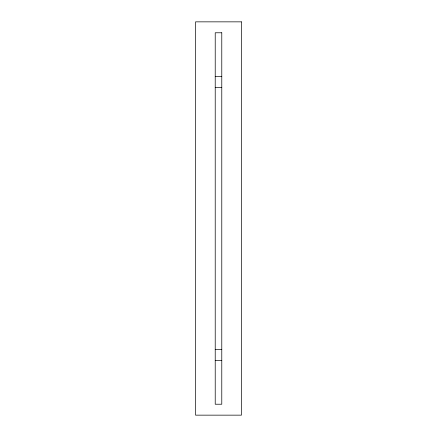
<?xml version="1.0" encoding="UTF-8"?>
<svg xmlns="http://www.w3.org/2000/svg" width="437" height="437" viewBox="0 0 437 437"><rect width="100%" height="100%" fill="white"/><g stroke="black" fill="none" stroke-linecap="round" stroke-linejoin="round"><path stroke-width="0.66" d="M215.222 76.475L221.778 76.475M215.222 87.4L221.778 87.4M215.222 349.6L221.778 349.6M215.222 360.525L221.778 360.525M241.442 21.85L195.558 21.85L195.558 415.15L241.442 415.15L241.442 21.85M221.778 32.775L215.222 32.775L215.222 404.225L221.778 404.225L221.778 32.775"/></g></svg>
